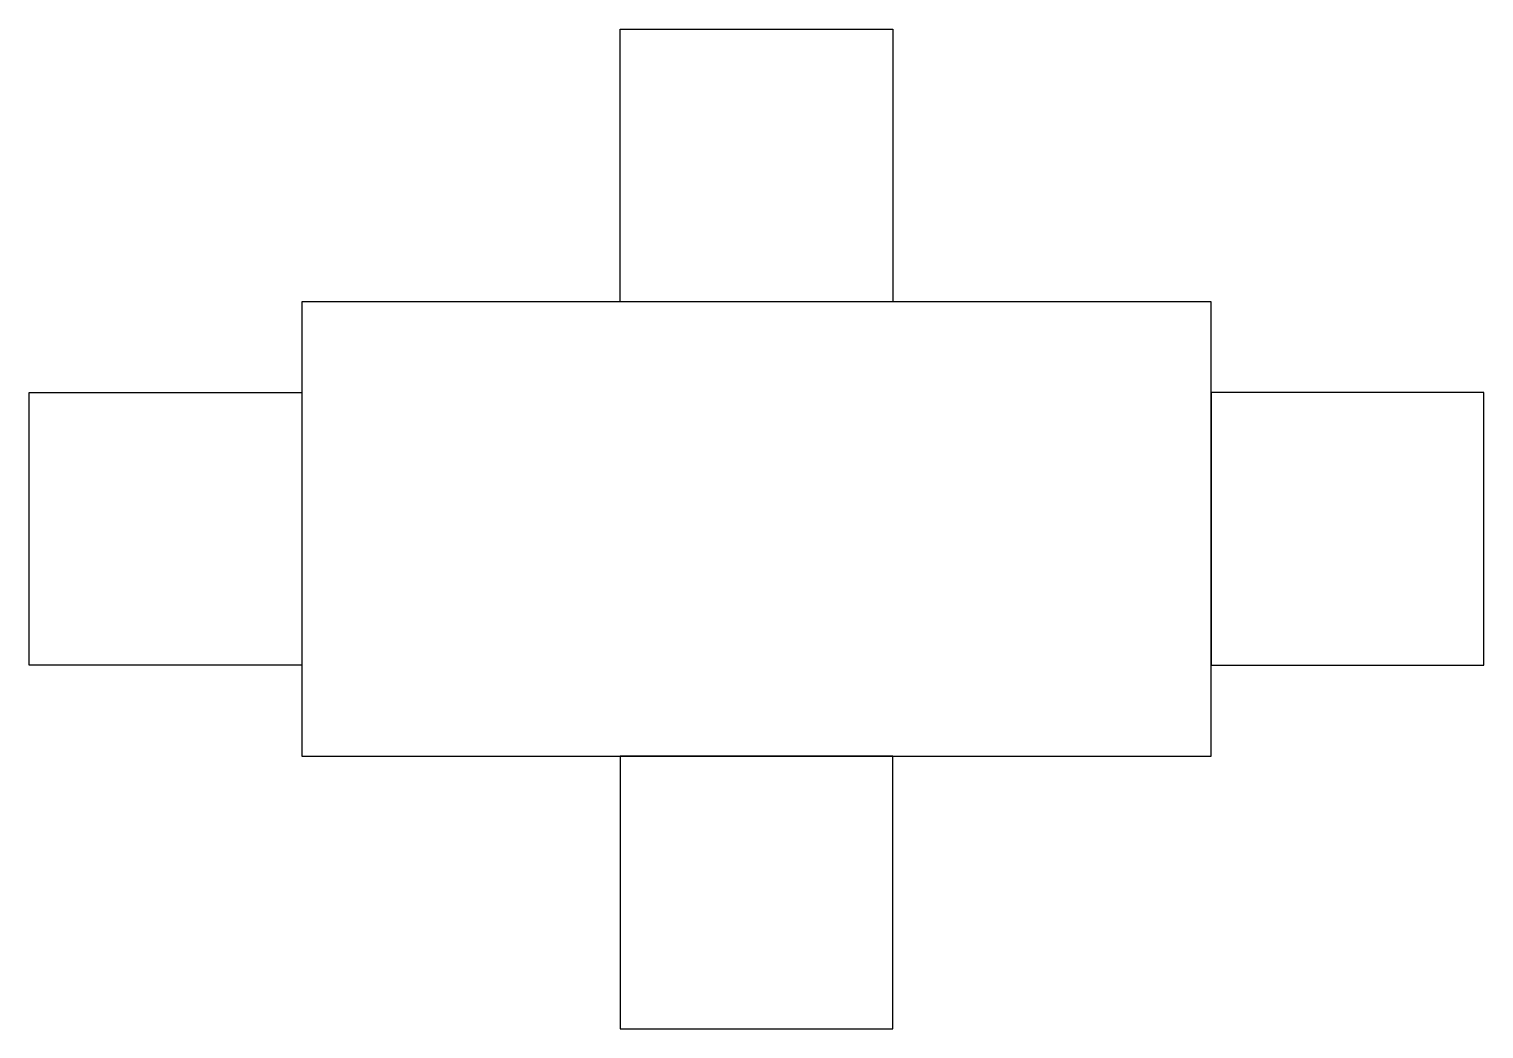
# Model space of a CAD drawing. Header units: millimetres. Extents: x -2914.915 to -2914.755, y 3751.023 to 3751.133.
import ezdxf

# ---------------------------------------------------------------- set-up
doc = ezdxf.new("R2010")
doc.units = ezdxf.units.MM
doc.layers.add('Ele_conduletes', color=2, linetype='Continuous')

msp = doc.modelspace()

# ---------------------------------------------------------------- linework, layer by layer
at = {"layer": 'Ele_conduletes'}
for points in [[(-2914.85007, 3751.13307), (-2914.82007, 3751.13307), (-2914.82007, 3751.10307), (-2914.85007, 3751.10307)], [(-2914.88507, 3751.05307), (-2914.78507, 3751.05307), (-2914.78507, 3751.10307), (-2914.88507, 3751.10307)], [(-2914.88507, 3751.06307), (-2914.91507, 3751.06307), (-2914.91507, 3751.09307), (-2914.88507, 3751.09307)], [(-2914.78507, 3751.06307), (-2914.75507, 3751.06307), (-2914.75507, 3751.09307), (-2914.78507, 3751.09307)], [(-2914.85007, 3751.02307), (-2914.82007, 3751.02307), (-2914.82007, 3751.05307), (-2914.85007, 3751.05307)]]:
    msp.add_lwpolyline(points, close=True, dxfattribs=at)

doc.saveas('drawing.dxf')
